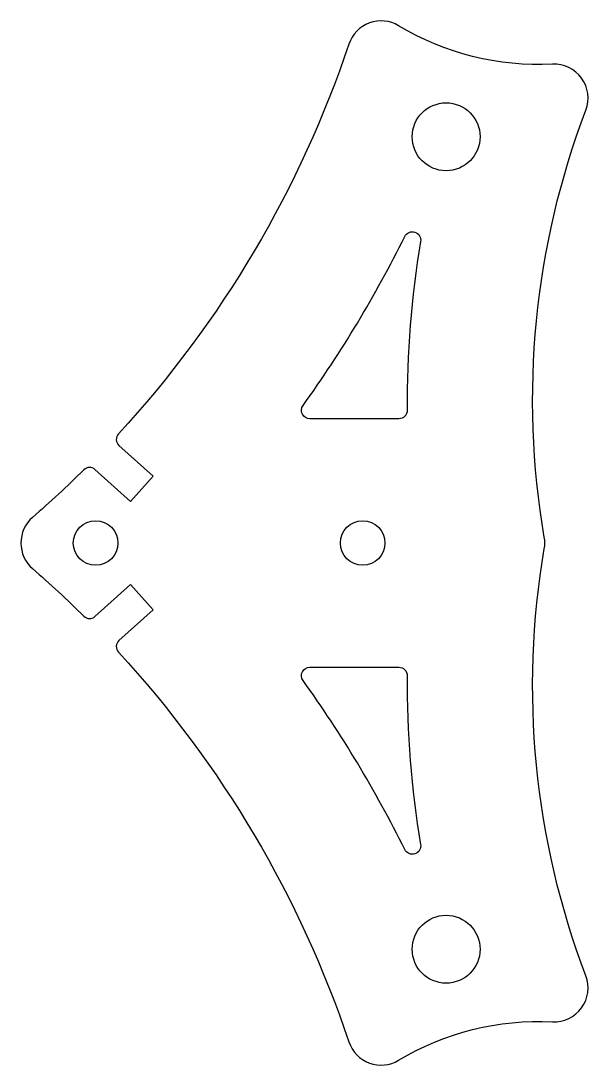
# Model space of a CAD drawing. Header units: inches. Extents: x -1.68 to 0.41, y -1.92 to 1.92.
import ezdxf

# ---------------------------------------------------------------- set-up
doc = ezdxf.new("R2010")
doc.units = ezdxf.units.IN
doc.header["$MEASUREMENT"] = 0

msp = doc.modelspace()

# ---------------------------------------------------------------- linework, layer by layer
for points in [[(-1.4078, 0.2706, 0.397695), (-1.449, 0.2696, -0.016105), (-1.6377, 0.0943, 0.455103), (-1.6377, -0.0943, -0.016105), (-1.449, -0.2696, 0.397695), (-1.4078, -0.2706), (-1.2772, -0.153), (-1.1935, -0.2459), (-1.3195, -0.3593, 0.417377), (-1.3215, -0.4019, -0.10539), (-0.473, -1.8376, 0.479534), (-0.29, -1.905, -0.149158), (0.2761, -1.7631, 0.541429), (0.3993, -1.5939, -0.134048), (0.2463, -0.0211, 0.084972), (0.2463, 0.0211, -0.134048), (0.3993, 1.5939, 0.541429), (0.2761, 1.7631, -0.149158), (-0.29, 1.905, 0.479534), (-0.473, 1.8376, -0.10539), (-1.3215, 0.4019, 0.417377), (-1.3195, 0.3593), (-1.1935, 0.2459), (-1.2772, 0.153)], [(-0.2892, 0.4574), (-0.6168, 0.4574, -0.611029), (-0.642, 0.5065, 0.040778), (-0.2674, 1.129, -0.864148), (-0.209, 1.11, 0.045102), (-0.2582, 0.4887, -0.417478)], [(-0.6168, -0.4574), (-0.2892, -0.4574, -0.417478), (-0.2582, -0.4887, 0.045102), (-0.209, -1.11, -0.864148), (-0.2674, -1.129, 0.040778), (-0.642, -0.5065, -0.611029)]]:
    msp.add_lwpolyline(points, format="xyb", close=True)
for centre, radius in [((-0.1152, 1.4961), 0.125), ((-1.4056, 0), 0.082), ((-0.4223, 0), 0.082), ((-0.1152, -1.4961), 0.125)]:
    msp.add_circle(centre, radius)

doc.saveas('drawing.dxf')
